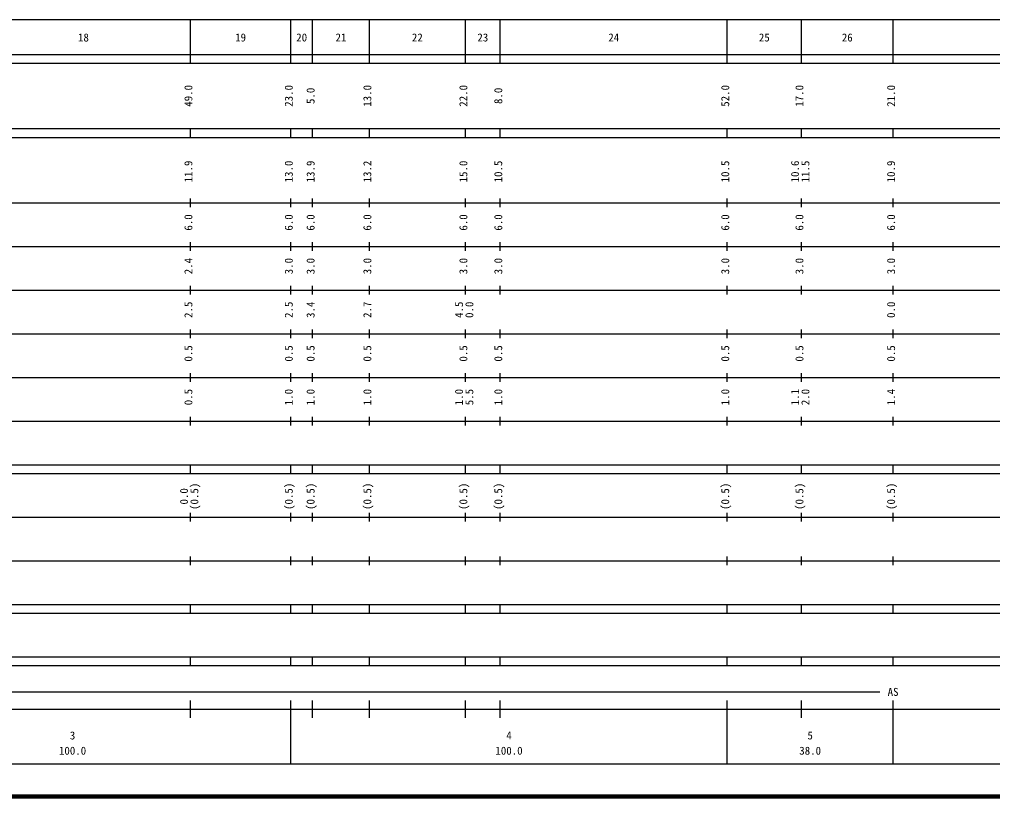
# Model space of a CAD drawing. Units: millimetres on the paper, enlarged 1000 times. Extents: x 40000 to 680000, y 20000 to 380000.
# Drawn here: x 305837 to 528786, y 20000 to 198000 of the extents above; entities that cross this region are included whole.
import ezdxf
from ezdxf.enums import TextEntityAlignment as Align

# ---------------------------------------------------------------- set-up
doc = ezdxf.new("R2010")
doc.units = ezdxf.units.MM
doc.header["$LTSCALE"] = 1000
doc.layers.add('M-TTL', color=2, linetype='Continuous', lineweight=140)
doc.layers.add('M-TTL-BAND', color=7, linetype='Continuous', lineweight=25)
doc.styles.add('ＭＳ ゴシック', font='')
doc.styles.get('ＭＳ ゴシック').set_extended_font_data('MS Gothic')

msp = doc.modelspace()

# ---------------------------------------------------------------- linework, layer by layer
at = {"layer": 'M-TTL'}
msp.add_line((40000, 20000), (680000, 20000), dxfattribs=at)
at = {"layer": 'M-TTL-BAND'}
for p, q in [((68000, 198000), (579000, 198000)), ((345000, 188000), (345000, 198000)), ((368000, 188000), (368000, 198000)), ((373000, 188000), (373000, 198000)), ((386000, 188000), (386000, 198000)), ((408000, 188000), (408000, 198000)), ((416000, 188000), (416000, 198000)), ((468000, 188000), (468000, 198000)), ((485000, 188000), (485000, 198000)), ((506000, 188000), (506000, 198000)), ((40000, 190000), (579000, 190000)), ((40000, 188000), (579000, 188000)), ((40000, 173000), (579000, 173000)), ((345000, 171000), (345000, 173000)), ((368000, 171000), (368000, 173000)), ((373000, 171000), (373000, 173000)), ((386000, 171000), (386000, 173000)), ((408000, 171000), (408000, 173000)), ((416000, 171000), (416000, 173000)), ((468000, 171000), (468000, 173000)), ((485000, 171000), (485000, 173000)), ((506000, 171000), (506000, 173000)), ((40000, 171000), (579000, 171000)), ((345000, 155000), (345000, 157000)), ((368000, 155000), (368000, 157000)), ((373000, 155000), (373000, 157000)), ((386000, 155000), (386000, 157000)), ((408000, 155000), (408000, 157000)), ((416000, 155000), (416000, 157000)), ((468000, 155000), (468000, 157000)), ((485000, 155000), (485000, 157000)), ((506000, 155000), (506000, 157000)), ((40000, 156000), (579000, 156000)), ((46000, 146000), (579000, 146000)), ((345000, 145000), (345000, 147000)), ((368000, 145000), (368000, 147000)), ((373000, 145000), (373000, 147000)), ((386000, 145000), (386000, 147000)), ((408000, 145000), (408000, 147000)), ((416000, 145000), (416000, 147000)), ((468000, 145000), (468000, 147000)), ((485000, 145000), (485000, 147000)), ((506000, 145000), (506000, 147000)), ((52000, 136000), (579000, 136000)), ((345000, 135000), (345000, 137000)), ((368000, 135000), (368000, 137000)), ((373000, 135000), (373000, 137000)), ((386000, 135000), (386000, 137000)), ((408000, 135000), (408000, 137000)), ((416000, 135000), (416000, 137000)), ((468000, 135000), (468000, 137000)), ((485000, 135000), (485000, 137000)), ((506000, 135000), (506000, 137000)), ((46000, 126000), (579000, 126000)), ((345000, 125000), (345000, 127000)), ((368000, 125000), (368000, 127000)), ((373000, 125000), (373000, 127000)), ((386000, 125000), (386000, 127000)), ((408000, 125000), (408000, 127000)), ((416000, 125000), (416000, 127000)), ((468000, 125000), (468000, 127000)), ((485000, 125000), (485000, 127000)), ((506000, 125000), (506000, 127000)), ((52000, 116000), (579000, 116000)), ((345000, 115000), (345000, 117000)), ((368000, 115000), (368000, 117000)), ((373000, 115000), (373000, 117000)), ((386000, 115000), (386000, 117000)), ((408000, 115000), (408000, 117000)), ((416000, 115000), (416000, 117000)), ((468000, 115000), (468000, 117000)), ((485000, 115000), (485000, 117000)), ((506000, 115000), (506000, 117000)), ((46000, 106000), (579000, 106000)), ((345000, 105000), (345000, 107000)), ((368000, 105000), (368000, 107000)), ((373000, 105000), (373000, 107000)), ((386000, 105000), (386000, 107000)), ((408000, 105000), (408000, 107000)), ((416000, 105000), (416000, 107000)), ((468000, 105000), (468000, 107000)), ((485000, 105000), (485000, 107000)), ((506000, 105000), (506000, 107000)), ((40000, 96000), (579000, 96000)), ((345000, 94000), (345000, 96000)), ((368000, 94000), (368000, 96000)), ((373000, 94000), (373000, 96000)), ((386000, 94000), (386000, 96000)), ((408000, 94000), (408000, 96000)), ((416000, 94000), (416000, 96000)), ((468000, 94000), (468000, 96000)), ((485000, 94000), (485000, 96000)), ((506000, 94000), (506000, 96000)), ((40000, 94000), (579000, 94000)), ((345000, 83000), (345000, 85000)), ((368000, 83000), (368000, 85000)), ((373000, 83000), (373000, 85000)), ((386000, 83000), (386000, 85000)), ((408000, 83000), (408000, 85000)), ((416000, 83000), (416000, 85000)), ((468000, 83000), (468000, 85000)), ((485000, 83000), (485000, 85000)), ((506000, 83000), (506000, 85000)), ((49000, 84000), (579000, 84000)), ((40000, 74000), (579000, 74000)), ((345000, 73000), (345000, 75000)), ((368000, 73000), (368000, 75000)), ((373000, 73000), (373000, 75000)), ((386000, 73000), (386000, 75000)), ((408000, 73000), (408000, 75000)), ((416000, 73000), (416000, 75000)), ((468000, 73000), (468000, 75000)), ((485000, 73000), (485000, 75000)), ((506000, 73000), (506000, 75000)), ((40000, 64000), (579000, 64000)), ((345000, 62000), (345000, 64000)), ((368000, 62000), (368000, 64000)), ((373000, 62000), (373000, 64000)), ((386000, 62000), (386000, 64000)), ((408000, 62000), (408000, 64000)), ((416000, 62000), (416000, 64000)), ((468000, 62000), (468000, 64000)), ((485000, 62000), (485000, 64000)), ((506000, 62000), (506000, 64000)), ((40000, 62000), (579000, 62000)), ((40000, 52000), (579000, 52000)), ((345000, 50000), (345000, 52000)), ((368000, 50000), (368000, 52000)), ((373000, 50000), (373000, 52000)), ((386000, 50000), (386000, 52000)), ((408000, 50000), (408000, 52000)), ((416000, 50000), (416000, 52000)), ((468000, 50000), (468000, 52000)), ((485000, 50000), (485000, 52000)), ((506000, 50000), (506000, 52000)), ((40000, 50000), (579000, 50000)), ((71000, 44000), (503000, 44000)), ((345000, 38000), (345000, 42000)), ((368000, 27500), (368000, 42000)), ((373000, 38000), (373000, 42000)), ((386000, 38000), (386000, 42000)), ((408000, 38000), (408000, 42000)), ((416000, 38000), (416000, 42000)), ((468000, 27500), (468000, 42000)), ((485000, 38000), (485000, 42000)), ((506000, 27500), (506000, 42000)), ((40000, 40000), (579000, 40000)), ((68000, 27500), (579000, 27500))]:
    msp.add_line(p, q, dxfattribs=at)

# ---------------------------------------------------------------- texts
at = {"layer": 'M-TTL-BAND', "style": 'ＭＳ ゴシック'}
for s, p in [('18', (320500, 192405)), ('19', (356500, 192405)), ('20', (370500, 192405)), ('21', (379500, 192405)), ('22', (397000, 192405)), ('23', (412000, 192405)), ('24', (442000, 192405)), ('25', (476500, 192405)), ('26', (495500, 192405)), ('AS', (506000, 42500)), ('3', (318000, 32523)), ('4', (418000, 32523)), ('5', (487000, 32523)), ('100.0', (318000, 29033)), ('100.0', (418000, 29033)), ('38.0', (487000, 29033))]:
    msp.add_text(s, height=1833, dxfattribs=at).set_placement(p, align=Align.BOTTOM_CENTER)
for s, p in [('49.0', (346000, 180500)), ('23.0', (369000, 180500)), ('13.0', (387000, 180500)), ('22.0', (409000, 180500)), ('52.0', (469000, 180500)), ('17.0', (486000, 180500)), ('21.0', (507000, 180500)), ('5.0', (374000, 180500)), ('8.0', (417000, 180500)), ('11.9', (346000, 163174)), ('13.0', (369000, 163174)), ('13.9', (374000, 163174)), ('13.2', (387000, 163174)), ('15.0', (409000, 163174)), ('10.5', (417000, 163174)), ('10.5', (469000, 163174)), ('10.6', (485000, 163174)), ('11.5', (487370, 163174)), ('10.9', (507000, 163174)), ('6.0', (346000, 151500)), ('6.0', (369000, 151500)), ('6.0', (374000, 151500)), ('6.0', (387000, 151500)), ('6.0', (409000, 151500)), ('6.0', (417000, 151500)), ('6.0', (469000, 151500)), ('6.0', (486000, 151500)), ('6.0', (507000, 151500)), ('2.4', (346000, 141500)), ('3.0', (369000, 141500)), ('3.0', (374000, 141500)), ('3.0', (387000, 141500)), ('3.0', (409000, 141500)), ('3.0', (417000, 141500)), ('3.0', (469000, 141500)), ('3.0', (486000, 141500)), ('3.0', (507000, 141500)), ('2.5', (346000, 131500)), ('2.5', (369000, 131500)), ('3.4', (374000, 131500)), ('2.7', (387000, 131500)), ('4.5', (408000, 131500)), ('0.0', (410370, 131500)), ('0.0', (507000, 131500)), ('0.5', (346000, 121500)), ('0.5', (369000, 121500)), ('0.5', (374000, 121500)), ('0.5', (387000, 121500)), ('0.5', (409000, 121500)), ('0.5', (417000, 121500)), ('0.5', (469000, 121500)), ('0.5', (486000, 121500)), ('0.5', (507000, 121500)), ('0.5', (346000, 111500)), ('1.0', (369000, 111500)), ('1.0', (374000, 111500)), ('1.0', (387000, 111500)), ('1.0', (408000, 111500)), ('5.5', (410370, 111500)), ('1.0', (417000, 111500)), ('1.0', (469000, 111500)), ('1.1', (485000, 111500)), ('2.0', (487370, 111500)), ('1.4', (507000, 111500)), ('(0.5)', (347370, 88764)), ('(0.5)', (369000, 88764)), ('(0.5)', (374000, 88764)), ('(0.5)', (387000, 88764)), ('(0.5)', (409000, 88764)), ('(0.5)', (417000, 88764)), ('(0.5)', (469000, 88764)), ('(0.5)', (486000, 88764)), ('(0.5)', (507000, 88764)), ('0.0', (345000, 88764))]:
    msp.add_text(s, height=1833, rotation=90, dxfattribs=at).set_placement(p, align=Align.BOTTOM_CENTER)

doc.saveas('drawing.dxf')
